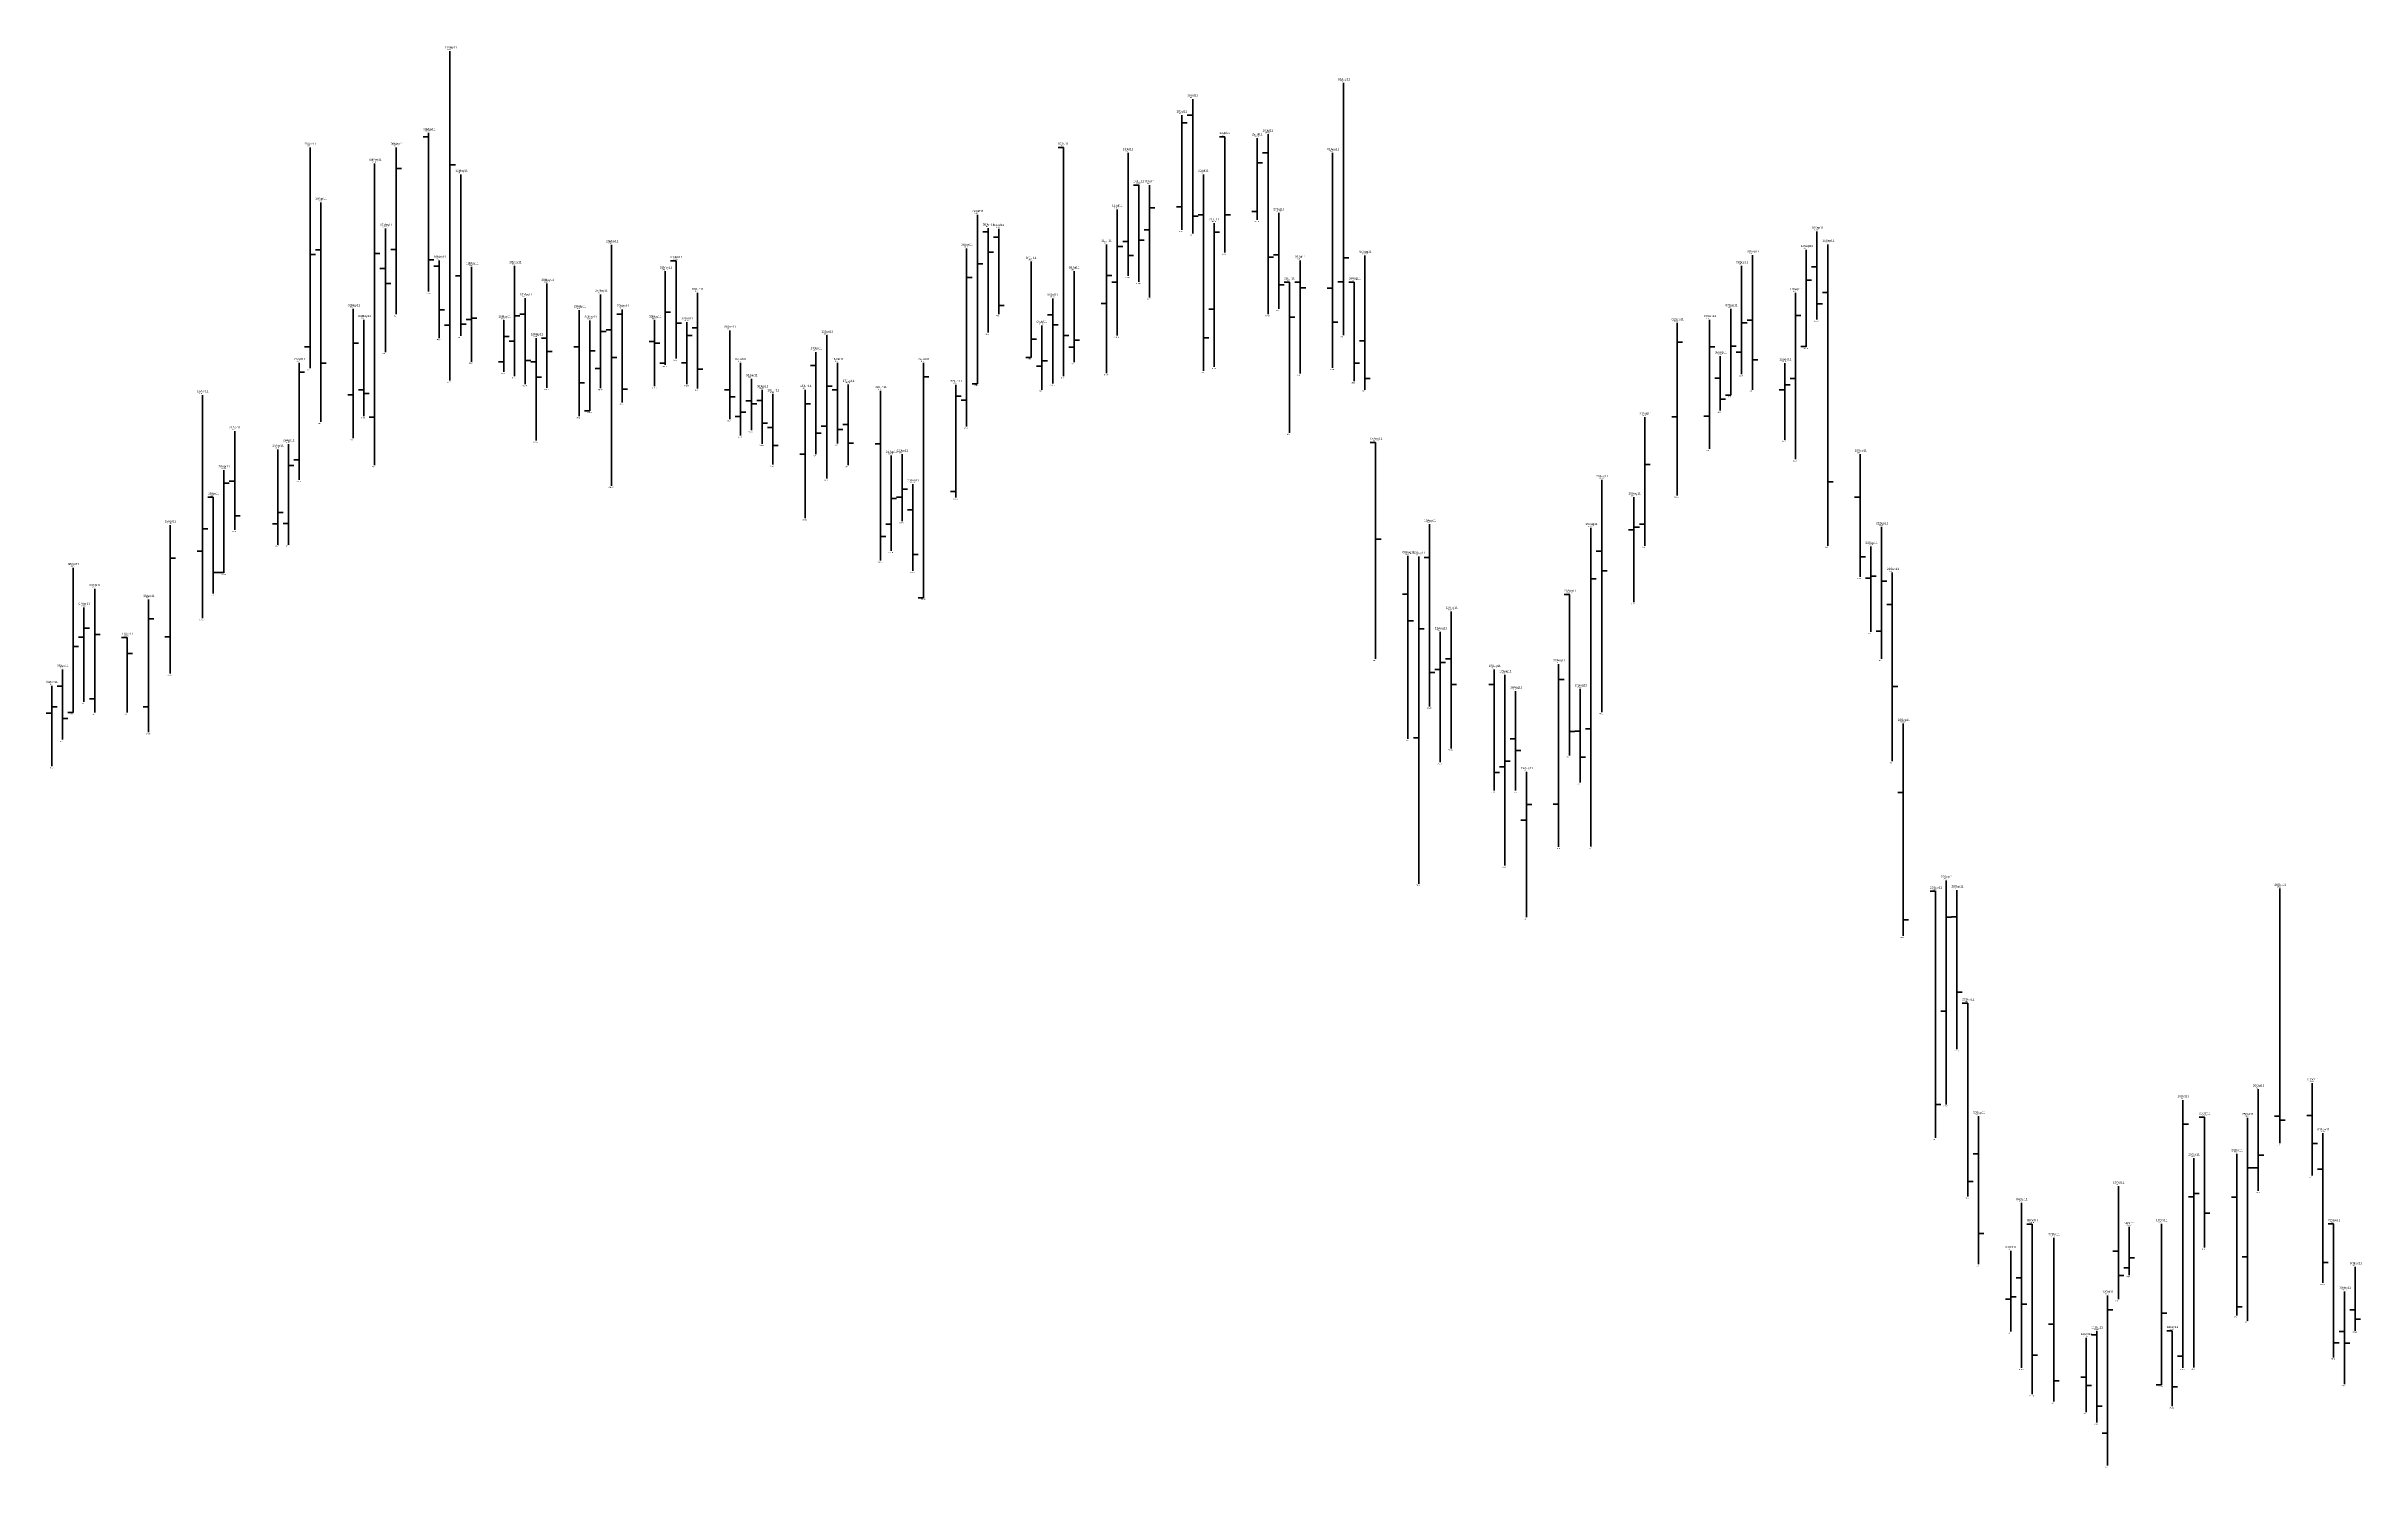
# Model space of a CAD drawing. Header units: inches. Extents: x 0 to 30000, y -20 to 2443.
# Drawn here: x 13463.5 to 13678.6, y 324.8 to 456.9 of the extents above; entities that cross this region are included whole.
import ezdxf

# ---------------------------------------------------------------- set-up
doc = ezdxf.new("R2010")
doc.units = ezdxf.units.IN
doc.header["$MEASUREMENT"] = 0
for name, color, linetype in [('DATE', 7, 'Continuous'), ('Graph', 7, 'Continuous'), ('Rate', 7, 'Continuous')]:
    doc.layers.add(name, color=color, linetype=linetype)
doc.styles.get("Standard").update_dxf_attribs({"font": 'arial.ttf'})

msp = doc.modelspace()

# ---------------------------------------------------------------- linework, layer by layer
at = {"layer": 'Graph', "color": 3, "lineweight": 35}
for p, q in [((13501, 456.45), (13501, 425.85)), ((13584, 453.5), (13584, 430.05)), ((13569, 450.5), (13569, 439.85)), ((13569, 449.8), (13569.5, 449.8)), ((13488, 447.5), (13488, 427)), ((13496, 447.5), (13496, 432)), ((13576, 448.375), (13576, 440.775)), ((13494, 446.025), (13494, 418)), ((13496, 445.55), (13496.5, 445.55)), ((13501, 445.875), (13501.5, 445.875)), ((13576, 446.075), (13576.5, 446.075)), ((13566, 444), (13566, 433.55)), ((13550, 441.25), (13550, 425.55)), ((13563, 441.75), (13563, 430.025)), ((13566, 441.9), (13566.5, 441.9)), ((13569, 442), (13568.5, 442)), ((13576, 441.55), (13575.5, 441.55)), ((13566, 439.85), (13565.5, 439.85)), ((13572, 440.475), (13572, 427.125)), ((13572, 439.625), (13572.5, 439.625)), ((13488, 437.55), (13488.5, 437.55)), ((13494, 437.65), (13494.5, 437.65)), ((13496, 438.025), (13495.5, 438.025)), ((13549, 438.125), (13549, 421.575)), ((13550, 436.7), (13550.5, 436.7)), ((13555, 436.9), (13555, 428)), ((13562, 438.5), (13562, 426.525)), ((13563, 438.3), (13563.5, 438.3)), ((13584, 437.25), (13584.5, 437.25)), ((13627, 438), (13627, 428.975)), ((13503, 436.4), (13503, 427.6)), ((13507, 436.5), (13507, 426.25)), ((13521, 436), (13521, 427.3)), ((13549, 435.425), (13549.5, 435.425)), ((13559, 436), (13559, 427.55)), ((13562, 435.6), (13562.5, 435.6)), ((13563, 434.975), (13562.5, 434.975)), ((13584, 435.025), (13583.5, 435.025)), ((13621, 436.5), (13621, 426.45)), ((13627, 435.175), (13627.5, 435.175)), ((13492, 432.5), (13492, 420.5)), ((13515, 433.85), (13515, 425.125)), ((13562, 433), (13561.5, 433)), ((13572, 432.475), (13571.5, 432.475)), ((13620, 432.5), (13620, 424.5)), ((13626, 434), (13626, 418.55)), ((13501, 431), (13500.5, 431)), ((13503, 431.525), (13502.5, 431.525)), ((13503, 431.65), (13503.5, 431.65)), ((13506, 431.45), (13506, 426.65)), ((13507, 431.875), (13507.5, 431.875)), ((13514, 431.425), (13514, 423.025)), ((13515, 430.4), (13515.5, 430.4)), ((13521, 432.2), (13521.5, 432.2)), ((13523, 431.275), (13523, 425.525)), ((13556, 430.975), (13556, 425)), ((13615, 431.2), (13615, 415.175)), ((13618, 431.5), (13618, 419.5)), ((13621, 431.2), (13621.5, 431.2)), ((13626, 431.9), (13626.5, 431.9)), ((13488, 428.975), (13487.5, 428.975)), ((13492, 429.325), (13492.5, 429.325)), ((13506, 429.925), (13506.5, 429.925)), ((13507, 429.5), (13506.5, 429.5)), ((13514, 428.6), (13514.5, 428.6)), ((13523, 430.025), (13523.5, 430.025)), ((13536, 430.05), (13536, 416.75)), ((13555, 429.7), (13555.5, 429.7)), ((13559, 428.95), (13558.5, 428.95)), ((13559, 429.6), (13559.5, 429.6)), ((13615, 429.4), (13615.5, 429.4)), ((13618, 428.975), (13618.5, 428.975)), ((13620, 429.05), (13620.5, 429.05)), ((13621, 428.5), (13620.5, 428.5)), ((13627, 429), (13626.5, 429)), ((13487, 427.5), (13487, 416.625)), ((13487, 426.625), (13487.5, 426.625)), ((13506, 427.575), (13505.5, 427.575)), ((13515, 426.975), (13514.5, 426.975)), ((13521, 427.45), (13520.5, 427.45)), ((13523, 427.5), (13522.5, 427.5)), ((13528, 427.5), (13528, 420.75)), ((13545, 427.5), (13545, 405.675)), ((13545, 426.2), (13545.5, 426.2)), ((13555, 428), (13554.5, 428)), ((13556, 427.175), (13555.5, 427.175)), ((13556, 427.675), (13556.5, 427.675)), ((13625, 427.475), (13625, 420.35)), ((13626, 426.025), (13625.5, 426.025)), ((13478, 424.5), (13478, 403.775)), ((13492, 424.525), (13491.5, 424.525)), ((13534, 425), (13534, 413.075)), ((13536, 425.325), (13536.5, 425.325)), ((13548, 425.45), (13548, 414.975)), ((13548, 424.4), (13548.5, 424.4)), ((13549, 424.025), (13548.5, 424.025)), ((13550, 425.55), (13549.5, 425.55)), ((13620, 424.5), (13619.5, 424.5)), ((13625, 424.975), (13624.5, 424.975)), ((13625, 425.45), (13625.5, 425.45)), ((13494, 422.45), (13493.5, 422.45)), ((13514, 423.025), (13513.5, 423.025)), ((13528, 422.5), (13527.5, 422.5)), ((13528, 422.925), (13528.5, 422.925)), ((13534, 423.7), (13534.5, 423.7)), ((13536, 421.625), (13535.5, 421.625)), ((13612, 422.45), (13612, 410.5)), ((13615, 422.475), (13614.5, 422.475)), ((13618, 422.55), (13617.5, 422.55)), ((13486, 419.95), (13486, 410.6)), ((13480, 417.525), (13480, 407.975)), ((13485, 419.45), (13485, 410.6)), ((13486, 417.95), (13486.5, 417.95)), ((13487, 418.475), (13486.5, 418.475)), ((13534, 419), (13533.5, 419)), ((13542, 418.875), (13542, 410.025)), ((13543, 419), (13543, 412.775)), ((13612, 418.05), (13612.5, 418.05)), ((13480, 416.325), (13480.5, 416.325)), ((13543, 415.75), (13543.5, 415.75)), ((13548, 415.55), (13547.5, 415.55)), ((13485, 413.6), (13485.5, 413.6)), ((13542, 414.9), (13542.5, 414.9)), ((13543, 415.025), (13542.5, 415.025)), ((13611, 415), (13611, 405.25)), ((13475, 412.425), (13475, 398.625)), ((13478, 412.075), (13478.5, 412.075)), ((13485, 412.525), (13484.5, 412.525)), ((13486, 412.575), (13485.5, 412.575)), ((13542, 412.5), (13541.5, 412.5)), ((13607, 412.175), (13607, 382.55)), ((13611, 411.975), (13610.5, 411.975)), ((13611, 412.225), (13611.5, 412.225)), ((13612, 412.5), (13611.5, 412.5)), ((13634, 412.25), (13634, 400)), ((13475, 409.35), (13475.5, 409.35)), ((13478, 410), (13477.5, 410)), ((13591, 409.5), (13591, 379.1)), ((13633, 410.425), (13633, 402.5)), ((13466, 408.45), (13466, 395)), ((13480, 408), (13479.5, 408)), ((13607, 407.425), (13607.5, 407.425)), ((13633, 407.5), (13632.5, 407.5)), ((13633, 407.675), (13633.5, 407.675)), ((13634, 407.2), (13634.5, 407.2)), ((13467, 404.775), (13467, 396)), ((13468, 406.5), (13468, 395)), ((13473, 405.5), (13473, 393.175)), ((13545, 405.675), (13544.5, 405.675)), ((13467, 402.85), (13467.5, 402.85)), ((13468, 402.25), (13468.5, 402.25)), ((13473, 403.7), (13473.5, 403.7)), ((13591, 402.775), (13591.5, 402.775)), ((13593, 402.5), (13593, 390.4)), ((13634, 402.55), (13633.5, 402.55)), ((13466, 401.125), (13466.5, 401.125)), ((13467, 402), (13466.5, 402)), ((13475, 402.025), (13474.5, 402.025)), ((13593, 399), (13592.5, 399)), ((13593, 399.65), (13593.5, 399.65)), ((13599, 398.5), (13599, 380.8)), ((13604, 399.5), (13604, 382.525)), ((13604, 398.075), (13604.5, 398.075)), ((13464, 397.5), (13464, 390.025)), ((13468, 396.275), (13467.5, 396.275)), ((13464, 394.95), (13463.5, 394.95)), ((13464, 395.525), (13464.5, 395.525)), ((13466, 395), (13465.5, 395)), ((13473, 395.525), (13472.5, 395.525)), ((13591, 392.65), (13590.5, 392.65)), ((13607, 393.5), (13606.5, 393.5)), ((13599, 389.975), (13598.5, 389.975)), ((13599, 390.475), (13599.5, 390.475)), ((13601, 389.5), (13601, 376)), ((13601, 386.45), (13601.5, 386.45)), ((13604, 386.5), (13603.5, 386.5)), ((13601, 385), (13600.5, 385)), ((13640, 379.4), (13640, 358.575)), ((13640, 376), (13640.5, 376)), ((13640, 367.275), (13639.5, 367.275)), ((13669, 360), (13669, 350.575)), ((13662, 359), (13662, 334.125)), ((13668, 357.35), (13668, 338.5)), ((13662, 356.775), (13662.5, 356.775)), ((13663, 353.6), (13663, 334.15)), ((13669, 353.875), (13669.5, 353.875)), ((13668, 352.7), (13668.5, 352.7)), ((13669, 352.7), (13668.5, 352.7)), ((13663, 350.025), (13662.5, 350.025)), ((13663, 350.325), (13663.5, 350.325)), ((13657, 347.225), (13657, 342.75)), ((13660, 347.5), (13660, 332.55)), ((13646, 345), (13646, 337.5)), ((13657, 344.35), (13657.5, 344.35)), ((13668, 344.45), (13667.5, 344.45)), ((13657, 343.425), (13656.5, 343.425)), ((13646, 340.5), (13645.5, 340.5)), ((13646, 340.725), (13646.5, 340.725)), ((13655, 340.85), (13655, 325.05)), ((13655, 339.5), (13655.5, 339.5)), ((13660, 339.2), (13660.5, 339.2)), ((13662, 335.225), (13661.5, 335.225)), ((13660, 332.55), (13659.5, 332.55)), ((13655, 328.05), (13654.5, 328.05))]:
    msp.add_line(p, q, dxfattribs=at)
at = {"layer": 'Graph', "color": 1, "lineweight": 35}
for p, q in [((13570, 452), (13570, 439.5)), ((13570, 450.5), (13569.5, 450.5)), ((13499, 448.5), (13498.5, 448.5)), ((13499, 448.85), (13499, 434.125)), ((13558, 447.5), (13557.5, 447.5)), ((13558, 447.5), (13558, 426.25)), ((13573, 448.5), (13572.5, 448.5)), ((13573, 448.5), (13573, 437.75)), ((13577, 448.725), (13577, 432.025)), ((13564, 447), (13564, 435.575)), ((13577, 447), (13576.5, 447)), ((13583, 447), (13583, 427.025)), ((13502, 445), (13502, 430)), ((13565, 444), (13564.5, 444)), ((13565, 444.025), (13565, 435.025)), ((13571, 445), (13571, 426.75)), ((13489, 442.4), (13489, 422)), ((13570, 441.125), (13570.5, 441.125)), ((13571, 441.25), (13570.5, 441.25)), ((13573, 441.25), (13573.5, 441.25)), ((13578, 441.425), (13578, 432.5)), ((13495, 439.975), (13495, 428.5)), ((13551, 439.675), (13550.5, 439.675)), ((13551, 440), (13551, 430.3)), ((13552, 439.175), (13551.5, 439.175)), ((13552, 439.95), (13552, 432)), ((13565, 438.9), (13565.5, 438.9)), ((13628, 439.7), (13628, 431.525)), ((13489, 438), (13488.5, 438)), ((13499, 437.075), (13499.5, 437.075)), ((13500, 437), (13500, 429.8)), ((13516, 438.45), (13516, 416.075)), ((13522, 436.975), (13521.5, 436.975)), ((13522, 436.975), (13522, 427.9)), ((13551, 437.775), (13551.5, 437.775)), ((13564, 438.775), (13563.5, 438.775)), ((13564, 437.45), (13564.5, 437.45)), ((13577, 437.325), (13577.5, 437.325)), ((13578, 437.525), (13577.5, 437.525)), ((13580, 437), (13580, 426.5)), ((13586, 437.475), (13586, 425)), ((13622, 437.5), (13622, 425)), ((13629, 438.5), (13629, 410.5)), ((13495, 436.25), (13494.5, 436.25)), ((13495, 434.85), (13495.5, 434.85)), ((13500, 436.475), (13499.5, 436.475)), ((13502, 435.575), (13501.5, 435.575)), ((13510, 434.85), (13510, 425.175)), ((13578, 434.725), (13578.5, 434.725)), ((13579, 435), (13578.5, 435)), ((13579, 435), (13579, 421)), ((13580, 435), (13579.5, 435)), ((13585, 435), (13584.5, 435)), ((13585, 435), (13585, 425.8)), ((13628, 436.4), (13627.5, 436.4)), ((13500, 432.425), (13500.5, 432.425)), ((13508, 433.5), (13508, 425.525)), ((13513, 432.4), (13513, 422.55)), ((13517, 432.45), (13517, 423.8)), ((13524, 434), (13524, 425.1)), ((13552, 432.825), (13552.5, 432.825)), ((13557, 433.475), (13557, 425.575)), ((13580, 434.45), (13580.5, 434.45)), ((13583, 434.425), (13582.5, 434.425)), ((13628, 432.975), (13628.5, 432.975)), ((13629, 434.025), (13628.5, 434.025)), ((13493, 431.5), (13493, 422.55)), ((13502, 431.1), (13502.5, 431.1)), ((13508, 432), (13507.5, 432)), ((13516, 430.55), (13515.5, 430.55)), ((13517, 432), (13516.5, 432)), ((13520, 431.45), (13520, 425.325)), ((13522, 431.175), (13522.5, 431.175)), ((13524, 430.75), (13523.5, 430.75)), ((13527, 430.5), (13527, 422.25)), ((13557, 431.95), (13556.5, 431.95)), ((13557, 431.025), (13557.5, 431.025)), ((13579, 431.725), (13579.5, 431.725)), ((13583, 431.275), (13583.5, 431.275)), ((13622, 431.45), (13621.5, 431.45)), ((13509, 429.8), (13509, 420.275)), ((13510, 429.775), (13509.5, 429.775)), ((13510, 428.55), (13510.5, 428.55)), ((13513, 428.975), (13512.5, 428.975)), ((13520, 429.475), (13519.5, 429.475)), ((13520, 429.325), (13520.5, 429.325)), ((13535, 428.5), (13535, 419)), ((13558, 430.025), (13558.5, 430.025)), ((13571, 429.825), (13571.5, 429.825)), ((13586, 429.525), (13585.5, 429.525)), ((13619, 428.125), (13619, 423.05)), ((13489, 427.45), (13489.5, 427.45)), ((13508, 427.725), (13508.5, 427.725)), ((13509, 427.575), (13508.5, 427.575)), ((13509, 426.175), (13509.5, 426.175)), ((13516, 428), (13516.5, 428)), ((13524, 426.9), (13524.5, 426.9)), ((13529, 426), (13529, 421.25)), ((13535, 427.25), (13534.5, 427.25)), ((13537, 427.5), (13537, 420)), ((13585, 427.475), (13585.5, 427.475)), ((13586, 426.05), (13586.5, 426.05)), ((13619, 426.075), (13618.5, 426.075)), ((13622, 427.775), (13622.5, 427.775)), ((13493, 425), (13492.5, 425)), ((13493, 424.65), (13493.5, 424.65)), ((13513, 425.625), (13513.5, 425.625)), ((13517, 425.05), (13517.5, 425.05)), ((13527, 425), (13526.5, 425)), ((13527, 424.325), (13527.5, 424.325)), ((13529, 423.975), (13528.5, 423.975)), ((13530, 424), (13529.5, 424)), ((13530, 424.975), (13530, 419.975)), ((13531, 424.6), (13531, 418.05)), ((13537, 425), (13536.5, 425)), ((13538, 425.475), (13538, 418)), ((13541, 424.9), (13541, 409.125)), ((13619, 424.125), (13619.5, 424.125)), ((13529, 423.7), (13529.5, 423.7)), ((13530, 421.875), (13530.5, 421.875)), ((13538, 421.75), (13537.5, 421.75)), ((13481, 421.15), (13481, 411.975)), ((13531, 421.5), (13530.5, 421.5)), ((13531, 419.825), (13531.5, 419.825)), ((13535, 420.95), (13535.5, 420.95)), ((13537, 421.3), (13537.5, 421.3)), ((13538, 420.025), (13538.5, 420.025)), ((13541, 419.975), (13540.5, 419.975)), ((13587, 420.1), (13586.5, 420.1)), ((13587, 420.1), (13587, 400)), ((13632, 419), (13632, 407.6)), ((13481, 416.5), (13480.5, 416.5)), ((13544, 416.225), (13544, 408.175)), ((13608, 416.625), (13608, 395.05)), ((13629, 416.45), (13629.5, 416.45)), ((13479, 415), (13478.5, 415)), ((13479, 415), (13479, 406.05)), ((13481, 413.275), (13481.5, 413.275)), ((13544, 413.85), (13543.5, 413.85)), ((13632, 415.025), (13631.5, 415.025)), ((13541, 411.35), (13541.5, 411.35)), ((13587, 411.125), (13587.5, 411.125)), ((13592, 412.5), (13592, 395.575)), ((13544, 409.7), (13544.5, 409.7)), ((13590, 409.55), (13590, 392.55)), ((13592, 409.4), (13591.5, 409.4)), ((13608, 410), (13607.5, 410)), ((13632, 409.475), (13632.5, 409.475)), ((13479, 408), (13479.5, 408)), ((13608, 408.175), (13608.5, 408.175)), ((13635, 408), (13635, 390.5)), ((13590, 406), (13589.5, 406)), ((13594, 404.4), (13594, 391.675)), ((13605, 405.975), (13604.5, 405.975)), ((13605, 405.975), (13605, 391)), ((13635, 405.05), (13634.5, 405.05)), ((13590, 403.525), (13590.5, 403.525)), ((13471, 401.975), (13470.5, 401.975)), ((13471, 401.975), (13471, 395)), ((13471, 400.5), (13471.5, 400.5)), ((13465, 399), (13465, 392.5)), ((13592, 398.725), (13592.5, 398.725)), ((13594, 400), (13593.5, 400)), ((13598, 399), (13598, 387.75)), ((13465, 397.45), (13464.5, 397.45)), ((13594, 397.625), (13594.5, 397.625)), ((13598, 397.625), (13597.5, 397.625)), ((13600, 397), (13600, 387.75)), ((13606, 397.2), (13606, 388.5)), ((13635, 397.425), (13635.5, 397.425)), ((13465, 394.45), (13465.5, 394.45)), ((13636, 393.975), (13636, 374.25)), ((13600, 392.55), (13599.5, 392.55)), ((13605, 393.25), (13605.5, 393.25)), ((13606, 393.275), (13605.5, 393.275)), ((13598, 389.425), (13598.5, 389.425)), ((13600, 391.475), (13600.5, 391.475)), ((13606, 390.85), (13606.5, 390.85)), ((13636, 387.575), (13635.5, 387.575)), ((13671, 378.65), (13671, 355)), ((13639, 378.4), (13638.5, 378.4)), ((13639, 378.4), (13639, 355.5)), ((13641, 378.5), (13641, 363.725)), ((13636, 375.75), (13636.5, 375.75)), ((13641, 376.025), (13640.5, 376.025)), ((13641, 369.025), (13641.5, 369.025)), ((13642, 368), (13641.5, 368)), ((13642, 368), (13642, 350.05)), ((13674, 360.575), (13674, 352)), ((13639, 358.575), (13639.5, 358.575)), ((13643, 357.5), (13643, 343.75)), ((13664, 357.425), (13663.5, 357.425)), ((13664, 357.425), (13664, 345.3)), ((13671, 357.5), (13670.5, 357.5)), ((13671, 357.15), (13671.5, 357.15)), ((13674, 357.575), (13673.5, 357.575)), ((13674, 354.975), (13674.5, 354.975)), ((13675, 355.925), (13675, 342.025)), ((13643, 354), (13642.5, 354)), ((13667, 354), (13667, 339)), ((13642, 351.45), (13642.5, 351.45)), ((13656, 351), (13656, 340.5)), ((13675, 352.575), (13674.5, 352.575)), ((13647, 349.45), (13647, 334.125)), ((13664, 348.5), (13664.5, 348.5)), ((13667, 349.975), (13666.5, 349.975)), ((13643, 346.6), (13643.5, 346.6)), ((13648, 347.475), (13647.5, 347.475)), ((13648, 347.475), (13648, 331.675)), ((13676, 347.5), (13675.5, 347.5)), ((13676, 347.5), (13676, 335.1)), ((13650, 346.2), (13650, 331)), ((13656, 344.975), (13655.5, 344.975)), ((13647, 342.475), (13646.5, 342.475)), ((13656, 342.7), (13656.5, 342.7)), ((13675, 343.925), (13675.5, 343.925)), ((13678, 343.5), (13678, 337.575)), ((13647, 340.05), (13647.5, 340.05)), ((13677, 341.225), (13677, 332.6)), ((13650, 338.175), (13649.5, 338.175)), ((13667, 339.8), (13667.5, 339.8)), ((13678, 339.525), (13677.5, 339.525)), ((13678, 338.65), (13678.5, 338.65)), ((13653, 336.925), (13653, 330)), ((13654, 337.2), (13653.5, 337.2)), ((13654, 337.525), (13654, 329.05)), ((13661, 337.575), (13660.5, 337.575)), ((13661, 337.575), (13661, 330.575)), ((13676, 336.45), (13676.5, 336.45)), ((13677, 337.5), (13676.5, 337.5)), ((13677, 336.425), (13677.5, 336.425)), ((13648, 335.3), (13648.5, 335.3)), ((13650, 332.925), (13650.5, 332.925)), ((13653, 333.25), (13652.5, 333.25)), ((13653, 332.475), (13653.5, 332.475)), ((13661, 332.375), (13661.5, 332.375)), ((13654, 330.575), (13654.5, 330.575))]:
    msp.add_line(p, q, dxfattribs=at)

# ---------------------------------------------------------------- texts
at = {"layer": 'DATE'}
for s, p in [('11May11', (13500.5, 456.7)), ('02Aug11', (13583.5, 453.75)), ('19Jul11', (13569.5, 452.25)), ('18Jul11', (13568.5, 450.75)), ('28Apr11', (13487.5, 447.75)), ('06May11', (13495.5, 447.75)), ('09May11', (13498.5, 449.1)), ('07Jul11', (13557.5, 447.75)), ('13Jul11', (13563.5, 447.25)), ('22Jul11', (13572.5, 448.75)), ('25Jul11', (13575.5, 448.625)), ('26Jul11', (13576.5, 448.975)), ('01Aug11', (13582.5, 447.25)), ('04May11', (13493.5, 446.275)), ('12May11', (13501.5, 445.25)), ('20Jul11', (13570.5, 445.25)), ('14Jul11', (13564.5, 444.275)), ('15Jul11', (13565.5, 444.25)), ('29Apr11', (13488.5, 442.65)), ('29Jun11', (13549.5, 441.5)), ('12Jul11', (13562.5, 442)), ('27Jul11', (13577.5, 441.675)), ('05May11', (13494.5, 440.225)), ('26May11', (13515.5, 438.7)), ('30Jun11', (13550.5, 440.25)), ('01Jul11', (13551.5, 440.2)), ('11Jul11', (13561.5, 438.75)), ('21Jul11', (13571.5, 440.725)), ('15Sep11', (13627.5, 439.95)), ('16Sep11', (13628.5, 438.75)), ('10May11', (13499.5, 437.25)), ('13May11', (13502.5, 436.65)), ('17May11', (13506.5, 436.75)), ('01Jun11', (13521.5, 437.225)), ('28Jun11', (13548.5, 438.375)), ('04Jul11', (13554.5, 437.15)), ('29Jul11', (13579.5, 437.25)), ('04Aug11', (13585.5, 437.725)), ('08Sep11', (13620.5, 436.75)), ('09Sep11', (13621.5, 437.75)), ('14Sep11', (13626.5, 438.25)), ('20May11', (13509.5, 435.1)), ('31May11', (13520.5, 436.25)), ('08Jul11', (13558.5, 436.25)), ('28Jul11', (13578.5, 435.25)), ('03Aug11', (13584.5, 435.25)), ('02May11', (13491.5, 432.75)), ('18May11', (13507.5, 433.75)), ('23May11', (13512.5, 432.65)), ('25May11', (13514.5, 434.1)), ('27May11', (13516.5, 432.7)), ('03Jun11', (13523.5, 434.25)), ('06Jul11', (13556.5, 433.725)), ('07Sep11', (13619.5, 432.75)), ('13Sep11', (13625.5, 434.25)), ('03May11', (13492.5, 431.75)), ('16May11', (13505.5, 431.7)), ('19May11', (13508.5, 430.05)), ('24May11', (13513.5, 431.675)), ('30May11', (13519.5, 431.7)), ('02Jun11', (13522.5, 431.525)), ('06Jun11', (13526.5, 430.75)), ('15Jun11', (13535.5, 430.3)), ('05Jul11', (13555.5, 431.225)), ('02Sep11', (13614.5, 431.45)), ('05Sep11', (13617.5, 431.75)), ('14Jun11', (13534.5, 428.75)), ('06Sep11', (13618.5, 428.375)), ('27Apr11', (13486.5, 427.75)), ('07Jun11', (13527.5, 427.75)), ('08Jun11', (13528.5, 426.25)), ('16Jun11', (13536.5, 427.75)), ('17Jun11', (13537.5, 425.725)), ('24Jun11', (13544.5, 427.75)), ('12Sep11', (13624.5, 427.725)), ('18Apr11', (13477.5, 424.75)), ('09Jun11', (13529.5, 425.225)), ('10Jun11', (13530.5, 424.85)), ('13Jun11', (13533.5, 425.25)), ('20Jun11', (13540.5, 425.15)), ('27Jun11', (13547.5, 425.7)), ('30Aug11', (13611.5, 422.7)), ('21Apr11', (13480.5, 421.4)), ('25Apr11', (13484.5, 419.7)), ('26Apr11', (13485.5, 420.2)), ('05Aug11', (13586.5, 420.35)), ('20Apr11', (13479.5, 417.775)), ('21Jun11', (13541.5, 419.125)), ('22Jun11', (13542.5, 419.25)), ('19Sep11', (13631.5, 419.25)), ('19Apr11', (13478.5, 415.25)), ('23Jun11', (13543.5, 416.475)), ('26Aug11', (13607.5, 416.875)), ('29Aug11', (13610.5, 415.25)), ('15Apr11', (13474.5, 412.675)), ('10Aug11', (13591.5, 412.75)), ('25Aug11', (13606.5, 412.425)), ('20Sep11', (13632.5, 410.675)), ('21Sep11', (13633.5, 412.5)), ('06Apr11', (13465.5, 408.7)), ('08Aug11', (13589.5, 409.8)), ('09Aug11', (13590.5, 409.75)), ('08Apr11', (13467.5, 406.75)), ('22Sep11', (13634.5, 408.25)), ('07Apr11', (13466.5, 405.025)), ('13Apr11', (13472.5, 405.75)), ('12Aug11', (13593.5, 404.65)), ('23Aug11', (13604.5, 406.225)), ('11Apr11', (13470.5, 402.225)), ('11Aug11', (13592.5, 402.75)), ('04Apr11', (13463.5, 397.75)), ('05Apr11', (13464.5, 399.25)), ('16Aug11', (13597.5, 399.25)), ('17Aug11', (13598.5, 398.75)), ('22Aug11', (13603.5, 399.75)), ('18Aug11', (13599.5, 397.25)), ('24Aug11', (13605.5, 397.45)), ('23Sep11', (13635.5, 394.225)), ('19Aug11', (13600.5, 389.75)), ('26Sep11', (13638.5, 378.65)), ('27Sep11', (13639.5, 379.65)), ('28Sep11', (13640.5, 378.75)), ('28Oct11', (13670.5, 378.9)), ('29Sep11', (13641.5, 368.25)), ('19Oct11', (13661.5, 359.25)), ('26Oct11', (13668.5, 360.25)), ('31Oct11', (13673.5, 360.825)), ('30Sep11', (13642.5, 357.75)), ('21Oct11', (13663.5, 357.675)), ('25Oct11', (13667.5, 357.6)), ('01Nov11', (13674.5, 356.175)), ('20Oct11', (13662.5, 353.85)), ('24Oct11', (13666.5, 354.25)), ('13Oct11', (13655.5, 351.25)), ('04Oct11', (13646.5, 349.7)), ('05Oct11', (13647.5, 347.725)), ('07Oct11', (13649.5, 346.45)), ('14Oct11', (13656.5, 347.475)), ('17Oct11', (13659.5, 347.75)), ('02Nov11', (13675.5, 347.75)), ('03Oct11', (13645.5, 345.25)), ('04Nov11', (13677.5, 343.75)), ('12Oct11', (13654.5, 341.1)), ('03Nov11', (13676.5, 341.475)), ('11Oct11', (13653.5, 337.775)), ('18Oct11', (13660.5, 337.825)), ('10Oct11', (13652.5, 337.175))]:
    msp.add_text(s, height=0.2, dxfattribs=at).set_placement(p)
at = {"layer": 'Rate'}
for s, p in [('912.9', (13500.75, 456.55)), ('904', (13569.75, 452.1)), ('907', (13583.75, 453.6)), ('901', (13568.75, 450.6)), ('895', (13487.75, 447.6)), ('895', (13495.75, 447.6)), ('897.7', (13498.75, 448.95)), ('895', (13557.75, 447.6)), ('897', (13572.75, 448.6)), ('896.75', (13575.75, 448.475)), ('897.45', (13576.75, 448.825)), ('892.05', (13493.75, 446.125)), ('894', (13563.75, 447.1)), ('894', (13582.75, 447.1)), ('890', (13501.75, 445.1)), ('888.05', (13564.75, 444.125)), ('888', (13565.75, 444.1)), ('890', (13570.75, 445.1)), ('884.8', (13488.75, 442.5)), ('882.5', (13549.75, 441.35)), ('883.5', (13562.75, 441.85)), ('882.85', (13577.75, 441.525)), ('879.95', (13494.75, 440.075)), ('880', (13550.75, 440.1)), ('879.9', (13551.75, 440.05)), ('879.7', (13568.75, 439.65)), ('879', (13569.75, 439.3)), ('880.95', (13571.75, 440.575)), ('881.55', (13575.75, 440.575)), ('879.4', (13627.75, 439.8)), ('874', (13499.75, 437.1)), ('873', (13506.75, 436.6)), ('876.9', (13515.75, 438.55)), ('873.95', (13521.75, 437.075)), ('876.25', (13548.75, 438.225)), ('873.8', (13554.75, 437)), ('877', (13561.75, 438.6)), ('875.5', (13572.75, 437.55)), ('874', (13579.75, 437.1)), ('874.95', (13585.75, 437.575)), ('873', (13620.75, 436.6)), ('875', (13621.75, 437.6)), ('876', (13626.75, 438.1)), ('877', (13628.75, 438.6)), ('872.8', (13502.75, 436.5)), ('869.7', (13509.75, 434.95)), ('872', (13520.75, 436.1)), ('872', (13558.75, 436.1)), ('871.15', (13563.75, 435.375)), ('870.05', (13564.75, 434.825)), ('870', (13578.75, 435.1)), ('870', (13584.75, 435.1)), ('865', (13491.75, 432.6)), ('868.25', (13498.75, 433.925)), ('867', (13507.75, 433.6)), ('864.8', (13512.75, 432.5)), ('867.7', (13514.75, 433.95)), ('864.9', (13516.75, 432.55)), ('868', (13523.75, 434.1)), ('866.95', (13556.75, 433.575)), ('867.1', (13565.75, 433.35)), ('865', (13577.75, 432.3)), ('865', (13619.75, 432.6)), ('868', (13625.75, 434.1)), ('863', (13492.75, 431.6)), ('864', (13495.75, 431.8)), ('862.9', (13505.75, 431.55)), ('862.85', (13513.75, 431.525)), ('862.9', (13519.75, 431.55)), ('862.55', (13522.75, 431.375)), ('861', (13526.75, 430.6)), ('860.1', (13535.75, 430.15)), ('864', (13551.75, 431.8)), ('861.95', (13555.75, 431.075)), ('864.05', (13576.75, 431.825)), ('862.4', (13614.75, 431.3)), ('863', (13617.75, 431.6)), ('863.05', (13627.75, 431.325)), ('857', (13494.75, 428.3)), ('859.6', (13499.75, 429.6)), ('860', (13501.75, 429.8)), ('859.6', (13508.75, 429.9)), ('857', (13534.75, 428.6)), ('860.6', (13550.75, 430.1)), ('860.05', (13562.75, 429.825)), ('860.1', (13583.75, 429.85)), ('856.25', (13618.75, 428.225)), ('857.95', (13626.75, 428.775)), ('855', (13486.75, 427.6)), ('854', (13487.75, 426.8)), ('855.2', (13502.75, 427.4)), ('853.3', (13505.75, 426.45)), ('852.5', (13506.75, 426.05)), ('854.6', (13520.75, 427.1)), ('855.8', (13521.75, 427.7)), ('855', (13527.75, 427.6)), ('852', (13528.75, 426.1)), ('855', (13536.75, 427.6)), ('855', (13544.75, 427.6)), ('856', (13554.75, 427.8)), ('852.5', (13557.75, 426.05)), ('855.1', (13558.75, 427.35)), ('853.05', (13561.75, 426.325)), ('853.5', (13570.75, 426.55)), ('854.25', (13571.75, 426.925)), ('853', (13579.75, 426.3)), ('854.05', (13582.75, 426.825)), ('852.9', (13620.75, 426.25)), ('854.95', (13624.75, 427.575)), ('849', (13477.75, 424.6)), ('851.7', (13500.75, 425.65)), ('851.05', (13507.75, 425.325)), ('850.35', (13509.75, 424.975)), ('850.25', (13514.75, 424.925)), ('850.65', (13519.75, 425.125)), ('851.05', (13522.75, 425.325)), ('850.2', (13523.75, 424.9)), ('849.95', (13529.75, 425.075)), ('849.2', (13530.75, 424.7)), ('850', (13533.75, 425.1)), ('850.95', (13537.75, 425.575)), ('849.8', (13540.75, 425)), ('850.9', (13547.75, 425.55)), ('851.1', (13549.75, 425.35)), ('850', (13555.75, 424.8)), ('851.15', (13556.75, 425.375)), ('851.6', (13584.75, 425.6)), ('850', (13585.75, 424.8)), ('849', (13619.75, 424.3)), ('850', (13621.75, 424.8)), ('844', (13488.75, 421.8)), ('845.1', (13492.75, 422.35)), ('845.1', (13512.75, 422.35)), ('846.05', (13513.75, 422.825)), ('847.6', (13516.75, 423.6)), ('844.5', (13526.75, 422.05)), ('844.9', (13611.75, 422.55)), ('846.1', (13618.75, 422.85)), ('842.3', (13480.75, 421.25)), ('838.9', (13484.75, 419.55)), ('839.9', (13485.75, 420.05)), ('841', (13491.75, 420.3)), ('840.55', (13508.75, 420.075)), ('841.5', (13527.75, 420.55)), ('842.5', (13528.75, 421.05)), ('839.95', (13529.75, 419.775)), ('840', (13536.75, 419.8)), ('843.15', (13548.75, 421.375)), ('842', (13578.75, 420.8)), ('840.2', (13586.75, 420.2)), ('840.7', (13624.75, 420.15)), ('835.05', (13479.75, 417.625)), ('836', (13493.75, 417.8)), ('836.1', (13530.75, 417.85)), ('838', (13534.75, 418.8)), ('836', (13537.75, 417.8)), ('837.75', (13541.75, 418.975)), ('838', (13542.75, 419.1)), ('839', (13617.75, 419.3)), ('837.1', (13625.75, 418.35)), ('838', (13631.75, 419.1)), ('830', (13478.75, 415.1)), ('833.25', (13486.75, 416.425)), ('832.15', (13515.75, 415.875)), ('833.5', (13535.75, 416.55)), ('832.45', (13543.75, 416.325)), ('833.25', (13607.75, 416.725)), ('830', (13610.75, 415.1)), ('829.95', (13547.75, 414.775)), ('830.35', (13614.75, 414.975)), ('824.85', (13474.75, 412.525)), ('823.95', (13480.75, 411.775)), ('826.15', (13533.75, 412.875)), ('825.55', (13542.75, 412.575)), ('825', (13591.75, 412.6)), ('824.35', (13606.75, 412.275)), ('824.5', (13633.75, 412.35)), ('821.2', (13484.75, 410.4)), ('821.2', (13485.75, 410.4)), ('818.25', (13540.75, 408.925)), ('820.05', (13541.75, 409.825)), ('819.1', (13589.75, 409.65)), ('819', (13590.75, 409.6)), ('821', (13611.75, 410.3)), ('821', (13628.75, 410.3)), ('820.85', (13632.75, 410.525)), ('816.9', (13465.75, 408.55)), ('813', (13467.75, 406.6)), ('815.95', (13479.75, 407.775)), ('816.35', (13543.75, 407.975)), ('815.2', (13631.75, 407.4)), ('816', (13634.75, 408.1)), ('809.55', (13466.75, 404.875)), ('811', (13472.75, 405.6)), ('812.1', (13478.75, 405.85)), ('811.35', (13544.75, 405.475)), ('808.8', (13593.75, 404.5)), ('811.95', (13604.75, 406.075)), ('810.5', (13610.75, 405.05)), ('807.55', (13477.75, 403.575)), ('805', (13592.75, 402.6)), ('805', (13632.75, 402.3)), ('803.95', (13470.75, 402.075)), ('798', (13464.75, 399.1)), ('797.25', (13474.75, 398.425)), ('800', (13586.75, 399.8)), ('798', (13597.75, 399.1)), ('797', (13598.75, 398.6)), ('799', (13603.75, 399.6)), ('800', (13633.75, 399.8)), ('795', (13463.75, 397.6)), ('792', (13466.75, 395.8)), ('794', (13599.75, 397.1)), ('794.4', (13605.75, 397.3)), ('790', (13465.75, 394.8)), ('790', (13467.75, 394.8)), ('790', (13470.75, 394.8)), ('791.15', (13591.75, 395.375)), ('790.1', (13607.75, 394.85)), ('787.95', (13635.75, 394.075)), ('785', (13464.75, 392.3)), ('786.35', (13472.75, 392.975)), ('785.1', (13589.75, 392.35)), ('783.35', (13593.75, 391.475)), ('780.05', (13463.75, 389.825)), ('780.8', (13592.75, 390.2)), ('779', (13600.75, 389.6)), ('782', (13604.75, 390.8)), ('781', (13634.75, 390.3)), ('775.5', (13597.75, 387.55)), ('775.5', (13599.75, 387.55)), ('777', (13605.75, 388.3)), ('765.05', (13603.75, 382.325)), ('765.1', (13606.75, 382.35)), ('758.2', (13590.75, 378.9)), ('761.6', (13598.75, 380.6)), ('756.8', (13638.75, 378.5)), ('758.8', (13639.75, 379.5)), ('757', (13640.75, 378.6)), ('757.3', (13670.75, 378.75)), ('752', (13600.75, 375.8)), ('748.5', (13635.75, 374.05)), ('736', (13641.75, 368.1)), ('727.45', (13640.75, 363.525)), ('720', (13668.75, 360.1)), ('721.15', (13673.75, 360.675)), ('717.15', (13639.75, 358.375)), ('715', (13642.75, 357.6)), ('718', (13661.75, 359.1)), ('714.85', (13663.75, 357.525)), ('714.7', (13667.75, 357.45)), ('711', (13638.75, 355.3)), ('711.85', (13674.75, 356.025)), ('707.2', (13662.75, 353.7)), ('708', (13666.75, 354.1)), ('710', (13670.75, 354.8)), ('702', (13655.75, 351.1)), ('704', (13673.75, 351.8)), ('700.1', (13641.75, 349.85)), ('698.9', (13646.75, 349.55)), ('701.15', (13668.75, 350.375)), ('694.95', (13647.75, 347.575)), ('692.4', (13649.75, 346.3)), ('694.45', (13656.75, 347.325)), ('695', (13659.75, 347.6)), ('695', (13675.75, 347.6)), ('690', (13645.75, 345.1)), ('690.6', (13663.75, 345.1)), ('687.5', (13642.75, 343.55)), ('685.5', (13656.75, 342.55)), ('687', (13677.75, 343.6)), ('681.7', (13654.75, 340.95)), ('681', (13655.75, 340.3)), ('684.05', (13674.75, 341.825)), ('682.45', (13676.75, 341.325)), ('675.05', (13653.75, 337.625)), ('675.15', (13660.75, 337.675)), ('678', (13666.75, 338.8)), ('677', (13667.75, 338.3)), ('675', (13645.75, 337.3)), ('673.85', (13652.75, 337.025)), ('675.15', (13677.75, 337.375)), ('668.25', (13646.75, 333.925)), ('668.25', (13661.75, 333.925)), ('668.3', (13662.75, 333.95)), ('670.2', (13675.75, 334.9)), ('663.35', (13647.75, 331.475)), ('665.1', (13659.75, 332.35)), ('665.2', (13676.75, 332.4)), ('662', (13649.75, 330.8)), ('660', (13652.75, 329.8)), ('661.15', (13660.75, 330.375)), ('658.1', (13653.75, 328.85)), ('650.1', (13654.75, 324.85))]:
    msp.add_text(s, height=0.1, dxfattribs=at).set_placement(p)

doc.saveas('drawing.dxf')
